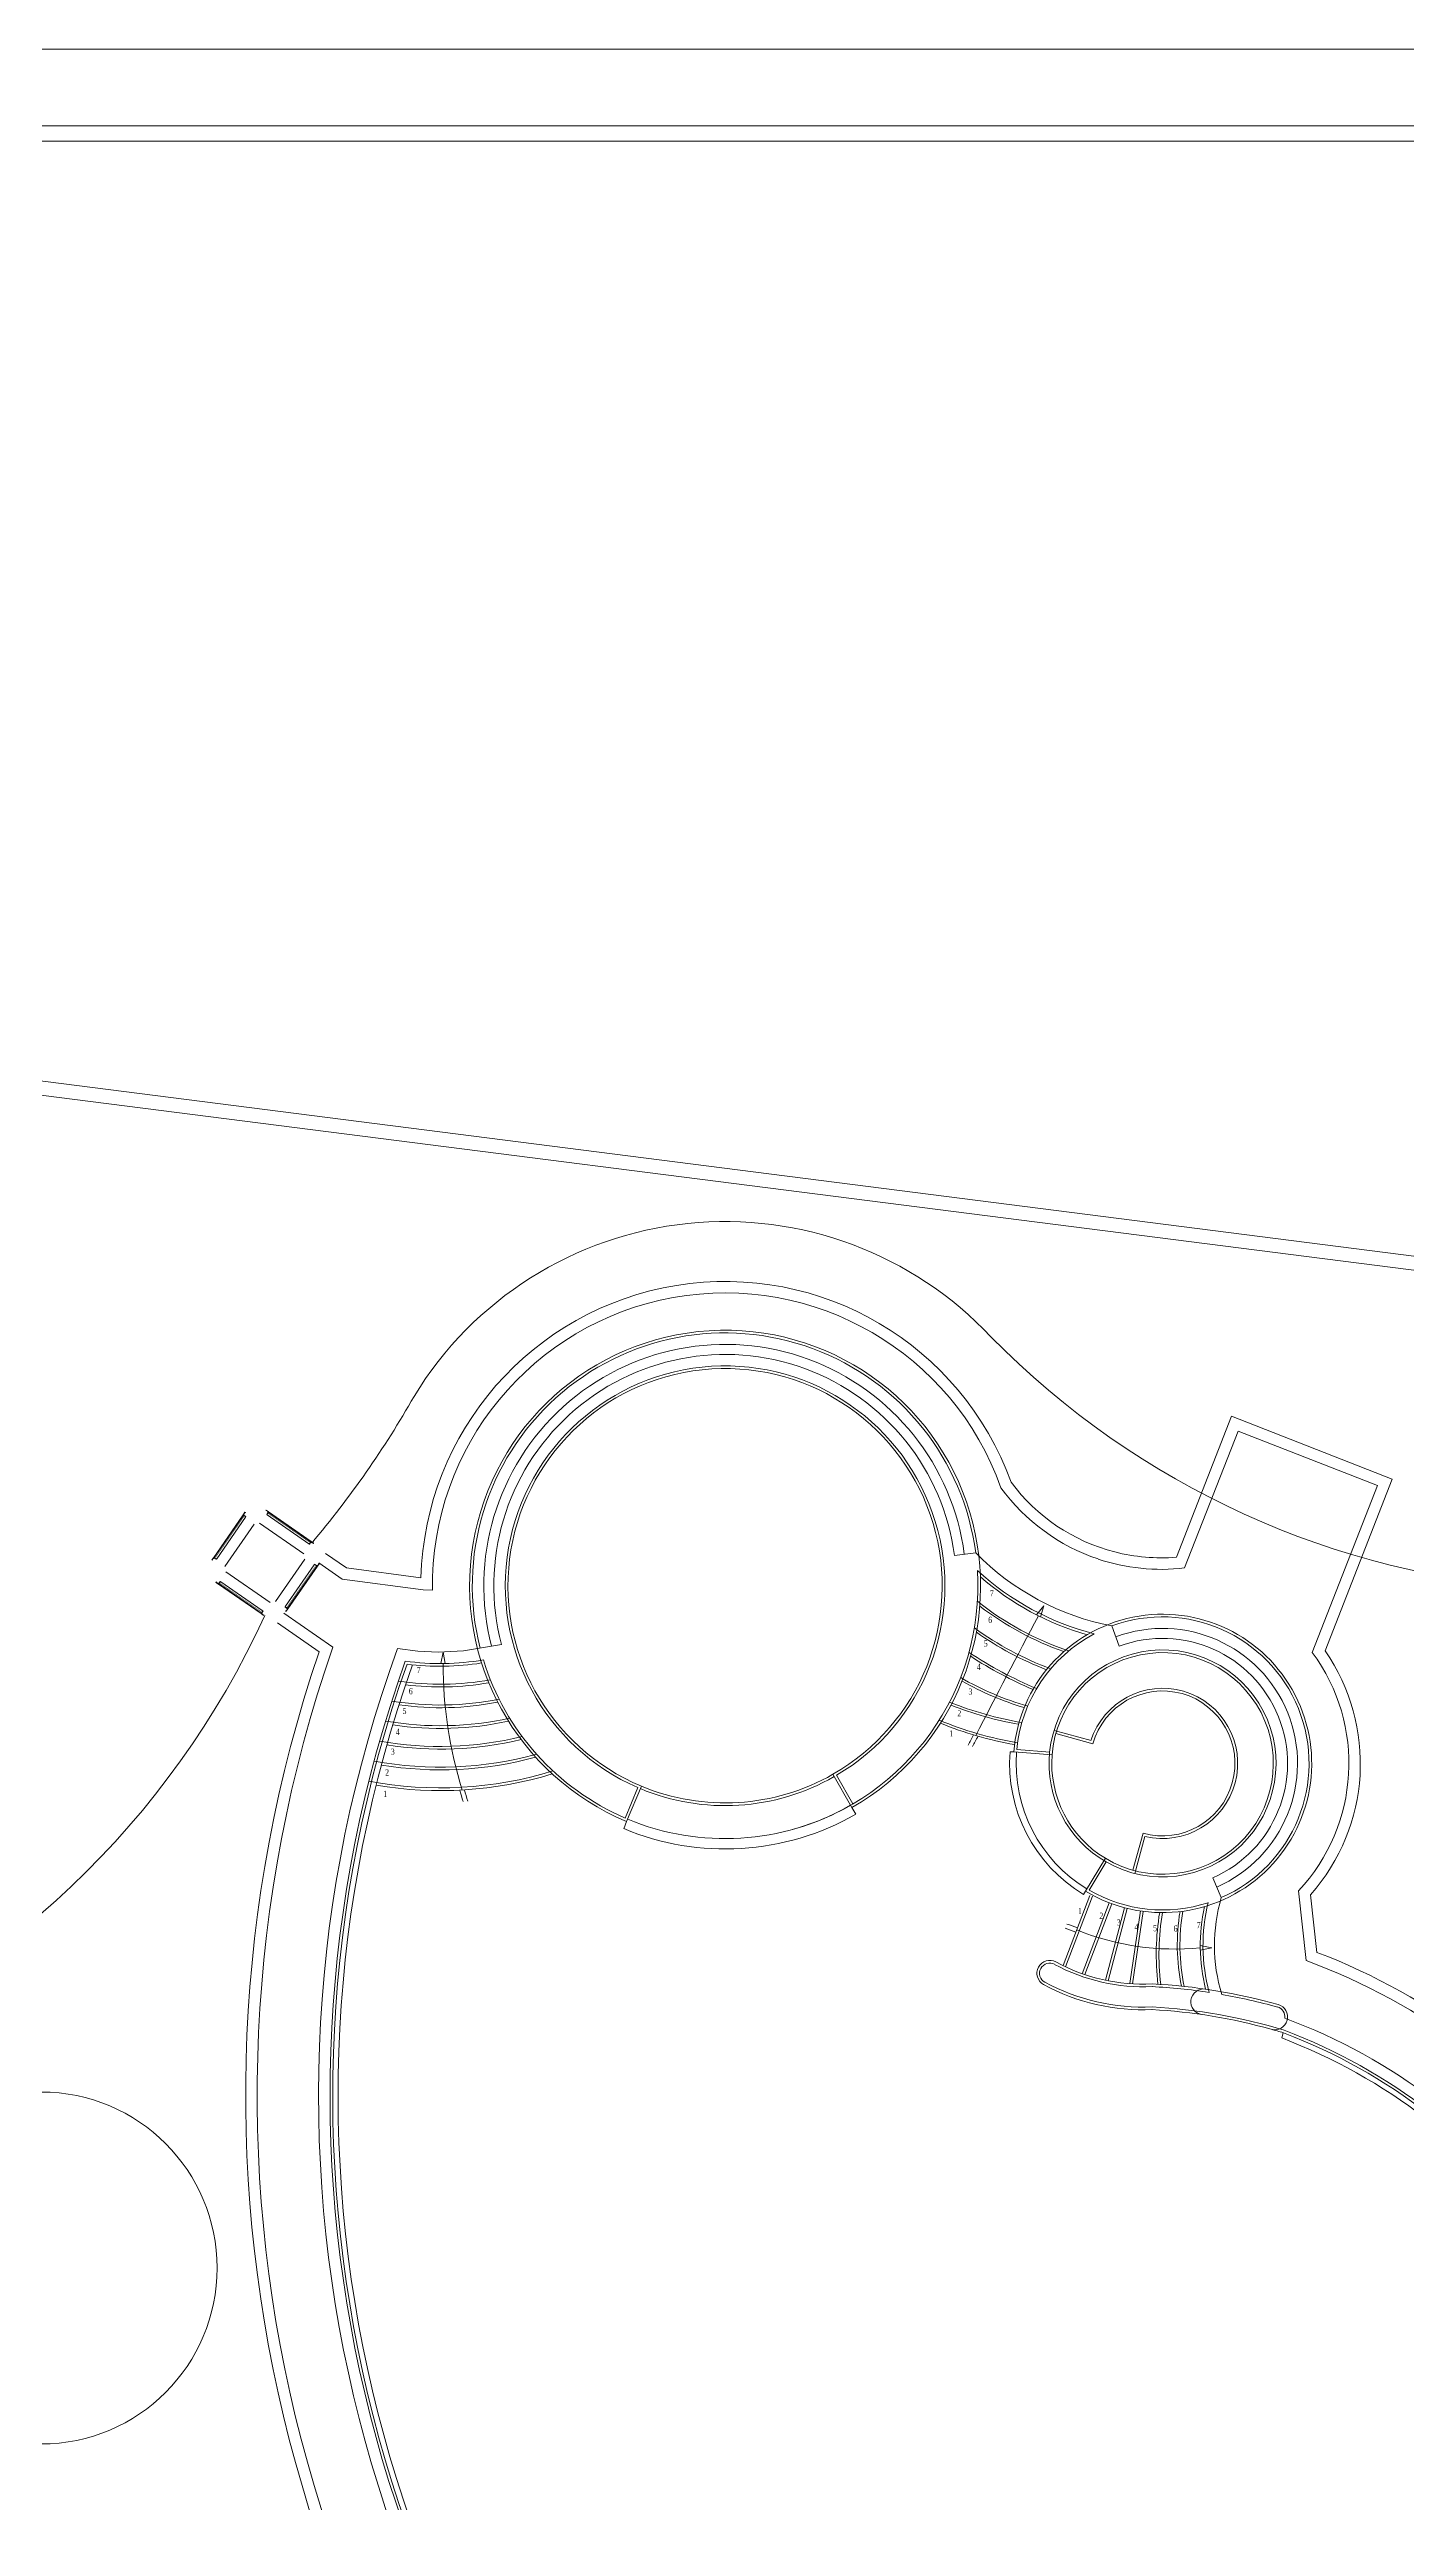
# Model space of a CAD drawing. Header units: centimetres. Extents: x 118932 to 154602, y -32682 to -23521.
# Drawn here: x 135339 to 137109, y -26719 to -23521 of the extents above; entities that cross this region are included whole.
import ezdxf
from ezdxf.enums import TextEntityAlignment as Align

# ---------------------------------------------------------------- set-up
doc = ezdxf.new("R2010")
doc.units = ezdxf.units.CM
doc.header["$LTSCALE"] = 50
doc.header["$MEASUREMENT"] = 0
doc.linetypes.add('CACHE', pattern=[0.375, 0.25, -0.125])
doc.layers.add('GEN_00_BL_Pafta', color=7, linetype='Continuous', lineweight=0, true_color=0x0e0e10)
doc.layers.add('GEN_06_GR_İnce', color=7, linetype='Continuous', lineweight=13, true_color=0xb0b0a9)
doc.layers.add('GEN_00_BL_Pafta_Gizli', color=7, linetype='Continuous', lineweight=0, true_color=0x4f5250, plot=False)
doc.styles.add('style3', font='arial.ttf', dxfattribs={"height": 12})
doc.styles.add('Times', font='times.ttf', dxfattribs={"width": 0.7})
doc.styles.add('TLEROY', font='arial.ttf', dxfattribs={"height": 10})

# ---------------------------------------------------------------- blocks, each defined once
blk = doc.blocks.new('*U818')
at = {"layer": 'GEN_00_BL_Pafta', "transparency": 33554687}
for points in [[(100, 8900), (100, 100), (11790, 100), (11790, 8900)], [(120, 8880), (120, 420), (11770, 420), (11770, 8880)]]:
    blk.add_lwpolyline(points, close=True, dxfattribs=at)
at = {"layer": 'GEN_00_BL_Pafta_Gizli'}
blk.add_lwpolyline([(0, 9000), (0, 0), (11890, 0), (11890, 9000)], close=True, dxfattribs=at)
at = {"layer": 'GEN_00_BL_Pafta', "transparency": 33554687, "style": 'TLEROY'}
for tag, p in [('PAPERSIZE', (11755, 294.6)), ('SCALE', (11755, 324.6))]:
    blk.add_attdef(tag, text='', height=20, dxfattribs=at).set_placement(p, align=Align.BOTTOM_RIGHT)
at = {"layer": 'GEN_00_BL_Pafta', "transparency": 33554687}
for tag, height, style, p in [('PAFTAADI', 100, 'style3', (5815, 260)), ('PNO', 90, 'TLEROY', (11620, 205))]:
    blk.add_attdef(tag, text='', height=height, dxfattribs=dict(at, style=style)).set_placement(p, align=Align.MIDDLE_CENTER)
at = {"layer": 'GEN_00_BL_Pafta', "transparency": 33554687, "style": 'style3'}
blk.add_attdef('PAFTAKOD', text='', height=100, dxfattribs=at).set_placement((10750, 210), align=Align.CENTER)
blk = doc.blocks.new('zemin kat vaziyet')
at = {"layer": 'GEN_06_GR_İnce'}
for p, q in [((427, 777.2), (498.8, 960.9)), ((498.8, 960.9), (708.4, 879)), ((437.6, 763.2), (507.3, 941.5)), ((507.3, 941.5), (688.9, 870.5)), ((604, 653.1), (688.9, 870.5)), ((620.9, 655.3), (708.4, 879)), ((-788.1, 833), (-828, 775.5)), ((-827.9, 777), (-789.5, 832.5)), ((-787.2, 835.8), (-789.5, 832.5)), ((-789.5, 832.5), (-786, 830.1)), ((-789.3, 832.5), (-787.2, 835.6)), ((-785.9, 830.1), (-789.3, 832.5)), ((-786.5, 835.3), (-787.2, 835.8)), ((-787.2, 835.6), (-786.6, 835.2)), ((-786.6, 835.2), (-786.5, 835.3)), ((-760, 837.9), (-759.6, 838.6)), ((-759.6, 838.5), (-760, 837.9)), ((-760, 837.9), (-760, 837.9)), ((-759.6, 838.6), (-756.3, 836.3)), ((-756.4, 836.3), (-759.6, 838.5)), ((-758.8, 832.8), (-756.4, 836.3)), ((-758, 832.3), (-758.8, 832.8)), ((-756.3, 836.3), (-758.7, 832.9)), ((-758.7, 832.9), (-758, 832.4)), ((-758, 832.4), (-758, 832.3)), ((-758, 832.3), (-704, 794.8)), ((-700.3, 796.5), (-757.8, 836.4)), ((-756.3, 836.3), (-700.8, 797.8)), ((-823.9, 775.3), (-786.4, 829.3)), ((-813.2, 765.3), (-775, 820.3)), ((-786, 830.1), (-786.5, 829.3)), ((-786.5, 829.3), (-786.4, 829.3)), ((-786.4, 829.3), (-785.9, 830.1)), ((-768, 821.6), (-710.5, 781.7)), ((-830.2, 773.7), (-827.9, 777)), ((-829.6, 773.3), (-830.2, 773.7)), ((-827.9, 776.9), (-830.1, 773.7)), ((-830.1, 773.7), (-829.5, 773.3)), ((-829.5, 773.3), (-829.6, 773.3)), ((-827.9, 777), (-824.5, 774.6)), ((-824.5, 774.5), (-827.9, 776.9)), ((-824.5, 774.6), (-824, 775.4)), ((-823.9, 775.3), (-824.5, 774.5)), ((-824, 775.4), (-823.9, 775.3)), ((-709.3, 774.7), (-747.5, 719.7)), ((-704, 794.9), (-704, 794.8)), ((-703.2, 794.4), (-704, 794.9)), ((-704, 794.8), (-703.2, 794.3)), ((-700.8, 797.8), (-703.2, 794.4)), ((-703.2, 794.3), (-700.8, 797.7)), ((-697.6, 795.6), (-700.8, 797.8)), ((-700.8, 797.7), (-697.7, 795.5)), ((-697.7, 795.5), (-698.1, 795)), ((-698.1, 795), (-698, 794.9)), ((-698, 794.9), (-697.6, 795.6)), ((-696.9, 767.2), (-696.3, 768)), ((-696.3, 767.8), (-696.8, 767.1)), ((-696.3, 768), (-692.8, 765.6)), ((-692.8, 765.4), (-696.3, 767.8)), ((-690.5, 768.7), (-692.8, 765.4)), ((-692.8, 765.6), (-690.7, 768.7)), ((-691.3, 769.1), (-691.2, 769.2)), ((-690.7, 768.7), (-691.3, 769.1)), ((-691.2, 769.2), (-690.5, 768.7)), ((-660.5, 748.8), (-690.8, 769.8)), ((-654.9, 763.2), (-682.2, 782.1)), ((165.4, 782.9), (137.7, 779.3)), ((-824.5, 745.1), (-824.9, 744.4)), ((-824.9, 744.4), (-821.6, 742.1)), ((-824.8, 744.5), (-824.4, 745)), ((-821.7, 742.3), (-824.8, 744.5)), ((-824.4, 745), (-824.5, 745.1)), ((-764.7, 703.6), (-822.2, 743.5)), ((-819.3, 745.7), (-821.7, 742.3)), ((-821.6, 742.1), (-819.2, 745.6)), ((-821.6, 742.1), (-766.2, 703.7)), ((-818.4, 745.2), (-819.3, 745.7)), ((-819.2, 745.6), (-818.5, 745.1)), ((-818.5, 745.1), (-818.4, 745.2)), ((-818.4, 745.2), (-764.5, 707.7)), ((-754.4, 718.4), (-811.9, 758.3)), ((-696.9, 767.2), (-734.3, 713.2)), ((-732.7, 709.4), (-692.8, 766.9)), ((-692.8, 765.4), (-731.3, 710)), ((-696.8, 767.1), (-696.9, 767.2)), ((-766.2, 703.7), (-763.8, 707.1)), ((-762.9, 701.4), (-766.2, 703.7)), ((-763.6, 707.1), (-766, 703.7)), ((-766, 703.7), (-762.9, 701.5)), ((-764.5, 707.7), (-763.6, 707.1)), ((-764.5, 707.6), (-764.5, 707.7)), ((-763.8, 707.1), (-764.5, 707.6)), ((-672.6, 659.8), (-736.4, 704.1)), ((-734.3, 713.2), (-734.9, 712.3)), ((-734.9, 712.3), (-731.4, 710)), ((-734.7, 712.4), (-734.2, 713.1)), ((-731.3, 710), (-734.7, 712.4)), ((-734.2, 713.1), (-734.3, 713.2)), ((-733.6, 706.8), (-734.2, 707.2)), ((-734.2, 707.2), (-734.2, 707.1)), ((-734.2, 707.1), (-733.6, 706.7)), ((-733.6, 706.7), (-731.3, 710)), ((-731.4, 710), (-733.6, 706.8)), ((-762.9, 701.5), (-762.5, 702.1)), ((-762.4, 702), (-762.9, 701.4)), ((-762.5, 702.1), (-762.4, 702)), ((-690.5, 654), (-744.9, 691.7)), ((315.7, 538.2), (267.5, 551.6)), ((318, 533.9), (269.9, 547.3)), ((215.1, 523.4), (210.1, 523.8)), ((265, 519.6, 125.1), (215.1, 523.4, 168.4)), ((261.8, 523.3, 128), (218.9, 526.6, 165.3)), ((-20.8, 494.3), (4, 450.9)), ((-16, 493), (5.3, 455.7)), ((-274.9, 477), (-291.5, 437.3)), ((-270.3, 478.8), (-289.6, 432.7)), ((4, 450.9), (9, 442.2)), ((-289.6, 432.7), (-293.4, 423.4)), ((383.6, 417.6), (370.1, 369.5)), ((334.4, 384.9), (308.6, 342.1)), ((386, 413.4), (372.6, 365.2)), ((335.6, 380.1), (313.4, 343.3)), ((314.3, 336.6), (279.2, 245)), ((317.6, 335.4), (282.4, 243.4)), ((339.5, 327), (304.2, 234.5)), ((308.6, 342.1), (306, 337.8)), ((342.8, 325.7), (307.4, 233.3)), ((359.5, 320.5), (334.6, 226)), ((586.2, 342.5), (596.3, 251.5)), ((601.8, 337.4), (610.2, 262.3)), ((362.9, 319.6), (338.1, 225.3)), ((380.3, 316.3), (366.2, 221.6)), ((383.7, 315.7), (369.7, 221.3)), ((566.3, 157.5, 230.2), (564.3, 150.8, 230.2))]:
    blk.add_line(p, q, dxfattribs=at)
blk.add_lwpolyline([(-1582, 1465.1), (906.8, 1147.8)], dxfattribs=at)
at = {"layer": 'GEN_06_GR_İnce', "elevation": 0}
blk.add_lwpolyline([(906.8, 1129.7), (-1581.9, 1446.7)], dxfattribs=at)
at = {"layer": 'GEN_06_GR_İnce'}
for points in [[(324.9, 774.9, -0.155491), (198.3, 867.7, 0.84903), (-542.7, 734.1), (-554.7, 734.7), (-660.5, 748.8)], [(346.6, 784.1, -0.171855), (211.6, 874.8, 0.829056), (-557.7, 750.2), (-654.9, 763.2)], [(486, 207.5, -0.14543), (485.5, 333.7), (474.3, 359.3, 0.970595), (352.5, 661.3), (342.8, 687.6, -0.152153), (165.4, 782.9), (137.7, 779.3, 1.064735), (-452.9, 663.6), (-502.3, 655), (-535.2, 653.6), (-562, 654.9), (-588.2, 658.4, 0.299666), (-157.8, -1160.5, 0.282465)], [(-690.5, 654, 0.28922), (-244.5, -1209.1)], [(-672.6, 659.8, 0.293565), (-221.6, -1210.3)], [(586.2, 342.5, 0.362322), (604, 653.1)], [(601.8, 337.4, 0.345548), (620.9, 655.3)]]:
    blk.add_lwpolyline(points, format="xyb", dxfattribs=at)
at = {"layer": 'GEN_06_GR_İnce', "linetype": 'CACHE', "const_width": 0.5}
for points in [[(-787.7, 831.3), (-826.2, 775.8)], [(-702, 796.1), (-757.5, 834.6)], [(-765, 705.4), (-820.4, 743.9)], [(-733, 711.2), (-694.5, 766.6)]]:
    blk.add_lwpolyline(points, dxfattribs=at)
at = {"layer": 'GEN_06_GR_İnce'}
for points in [[(244.4, 702.2), (254.3, 714), (249.8, 699.4)], [(-532, 638.5), (-529, 653.6), (-526, 638.7)], [(458.1, 271.3), (473.1, 268), (458.1, 265.3)]]:
    blk.add_lwpolyline(points, close=True, dxfattribs=at)
blk.add_circle((-1052.7, -149), 229.3, dxfattribs=at)
for centre, radius, start, end in [((-161.3, 740), 474.6, 43.1183, 148.6735), ((-161.3, 740), 333, 299.7577, 247.3334), ((-161.3, 740), 329.5, 7.4932, 194.2657), ((973.9, 1839.7), 1105.9, 224.5106, 266.4978), ((-161.3, 740), 314.5, 7.4932, 194.4766), ((-161.3, 740), 286.5, 300.4577, 246.6334), ((-161.3, 740), 283, 299.7577, 247.3334), ((-1666.2, 1612.3), 1265, 319.7873, 330.3627), ((407.2, 1019.9), 258.5, 251.4323, 276.7594), ((407.2, 1019.9), 243.5, 255.5847, 274.6629), ((-161.3, 740), 329.5, 285.3663, 3.4698), ((407.2, 1019.9), 353.5, 227.3465, 255.7003), ((407.2, 1019.9), 357, 228.6998, 254.3067), ((407.2, 1019.9), 384, 231.4066, 251.7355), ((407.2, 1019.9), 387, 232.3366, 250.8658), ((-1795.4, 1173.4), 1136.7, 291.4583, 335.4619), ((407.2, 1019.9), 414, 233.9702, 249.643), ((12724.5, -5930.5), 14130.1, 152.011, 152.72477), ((407.2, 1019.9), 417, 234.7041, 248.9915), ((408.9, 508.5), 194.4, 238.9132, 175.6049), ((408.9, 508.5), 190.9, 117.813, 174.5542), ((408.9, 508.5), 190.9, 293.6439, 110.2719), ((408.9, 508.5), 175.9, 293.6439, 110.2719), ((1008.2, 75.7), 1684.4, 160.3666, 226.2369), ((-532.5, 975.5), 336.9, 262.1942, 279.6098), ((-161.3, 740), 329.5, 197.0576, 246.7248), ((445.6, 1087.8), 521.9, 236.3855, 247.3816), ((445.6, 1087.8), 524.9, 236.8926, 246.9529), ((408.9, 508.5), 147.9, 240.2695, 174.2486), ((408.9, 508.5), 144.4, 238.9132, 175.6049), ((1008.2, 75.7), 1680.9, 160.4631, 226.2543), ((1008.2, 75.7), 1673.9, 160.4086, 226.1682), ((-532.5, 975.5), 363.9, 261.3413, 280.3455), ((-532.5, 975.5), 367.4, 262.9118, 279.9009), ((-532.5, 975.5), 340.4, 262.6736, 279.0947), ((36, 640), 565, 180.1444, 197.102), ((340.8, 957), 389.1, 239.9183, 253.9487), ((340.8, 957), 392.1, 240.5002, 253.385), ((-532.5, 975.5), 390.9, 260.6744, 281.322), ((-532.5, 975.5), 394.4, 262.1442, 280.9353), ((297, 994.8), 438.8, 247.8183, 260.6388), ((297, 994.8), 441.8, 248.2375, 260.1389), ((408.9, 508.5), 97.9, 256.4552, 162.3563), ((408.9, 508.5), 94.4, 254.4057, 164.4057), ((-532.5, 975.5), 417.9, 260.1558, 282.5055), ((-532.5, 975.5), 421.4, 261.5382, 282.1674), ((297, 994.8), 465.8, 247.378, 260.4762), ((297, 994.8), 468.8, 247.7495, 260.0599), ((12633.2, -6104.6), 14133.1, 151.93011, 151.99209), ((12633.2, -6104.6), 14127.1, 151.92503, 151.98722), ((-532.5, 975.5), 471.9, 259.4586, 285.4136), ((-532.5, 975.5), 444.9, 259.7577, 283.8738), ((-532.5, 975.5), 475.4, 260.6965, 285.1524), ((-532.5, 975.5), 448.4, 261.0634, 283.577), ((408.9, 508.5), 199.4, 175.6049, 238.9132), ((408.9, 508.5), 190.9, 175.6049, 238.9132), ((408.9, 508.5), 147.9, 174.2486, 240.2695), ((408.9, 508.5), 144.4, 175.6049, 238.9132), ((-532.5, 975.5), 498.9, 259.2422, 287.1186), ((-532.5, 975.5), 502.4, 260.4197, 286.8885), ((-161.3, 740), 286.5, 247.3334, 299.7577), ((-161.3, 740), 283, 247.3334, 299.7577), ((41.8, 619.8), 568, 194.9087, 196.4596), ((41.8, 619.8), 562, 195.0353, 196.5992), ((-161.3, 740), 329.5, 247.3334, 299.7577), ((-161.3, 740), 343, 247.3334, 299.7577), ((408.9, 508.5), 190.9, 239.9639, 288.0906), ((698, 271.5), 239.9, 167.866, 193.7794), ((698, 271.5), 236.4, 166.4062, 195.0295), ((399.5, 615.9), 343.1, 249.9362, 252.4435), ((399.5, 615.9), 337.1, 249.9516, 252.5036), ((424.9, 606.7), 340.1, 247.9217, 275.6056), ((736.7, 259.7), 336, 170.664, 186.6443), ((736.7, 259.7), 332.5, 170.5713, 186.7532), ((698, 271.5), 269.9, 170.6251, 191.3635), ((698, 271.5), 266.4, 170.4001, 191.5981), ((306.1, -530.8, 230.2), 849.4, 36.7922, 69.0212), ((261.9, 235), 16.8, 61.5772, 241.5772), ((261.9, 235), 13.3, 61.5772, 241.5772), ((383.8, 460.3), 242.9, 241.5772, 272.7853), ((383.8, 460.3), 239.4, 241.5772, 272.7853), ((306.1, -530.8, 230.2), 834.4, 36.644, 69.6465), ((383.8, 460.3), 272.9, 241.5772, 272.4572), ((383.8, 460.3), 269.4, 241.5772, 272.4572), ((357.9, -525, 230.2), 743.6, 81.3574, 87.1235), ((357.9, -525, 230.2), 747.1, 74.3351, 87.1235), ((462.6, 197.8, 115.1), 16.8, 81.7605, 261.7605), ((357.9, -525, 230.2), 743.6, 74.3351, 80.0802), ((555.1, 178.3, 230.2), 16.8, 254.3351, 74.3351), ((357.9, -525, 230.2), 713.6, 74.3351, 87.0097), ((357.9, -525, 230.2), 717.1, 72.9936, 87.0097), ((357.9, -525, 230.2), 713.6, 73.0212, 74.3351), ((555.1, 178.3, 230.2), 13.3, 352.6684, 74.3351), ((306.1, -530.8, 230.2), 739.3, 35.5645, 69.2823), ((306.1, -530.8, 230.2), 754.3, 35.7533, 69.6633), ((306.1, -530.8, 230.2), 728.8, 35.4277, 69.2556), ((306.1, -530.8, 230.2), 735.8, 35.5194, 69.2556)]:
    blk.add_arc(centre, radius, start, end, dxfattribs=at)
at = {"layer": 'GEN_06_GR_İnce', "style": 'Times', "width": 0.7}
for s, p in [('7', (183.8, 726.2)), ('6', (181.6, 691.6)), ('5', (175.8, 660.8)), ('7', (-563.2, 626.2)), ('4', (166.7, 630.3)), ('5', (-581.7, 572.9)), ('6', (-573.6, 598.7)), ('2', (141.4, 569.8)), ('3', (155.9, 598.1)), ('4', (-590.5, 545.7)), ('1', (131, 543.6)), ('3', (-597, 519.8)), ('2', (-604.4, 492.7)), ('1', (-606.9, 464.9)), ('1', (298.7, 312.1)), ('2', (326.5, 305.9)), ('3', (349.3, 297.5)), ('4', (372.3, 291.5)), ('5', (396.6, 289.9)), ('6', (423.3, 289.4)), ('7', (453.4, 293.8))]:
    blk.add_text(s, height=8, dxfattribs=at).set_placement(p)

msp = doc.modelspace()

# ---------------------------------------------------------------- block references
for name, p in [('*U818', (130822, -32521.4)), ('zemin kat vaziyet', (136381.9, -26263.8, 0))]:
    msp.add_blockref(name, p)

doc.saveas('drawing.dxf')
